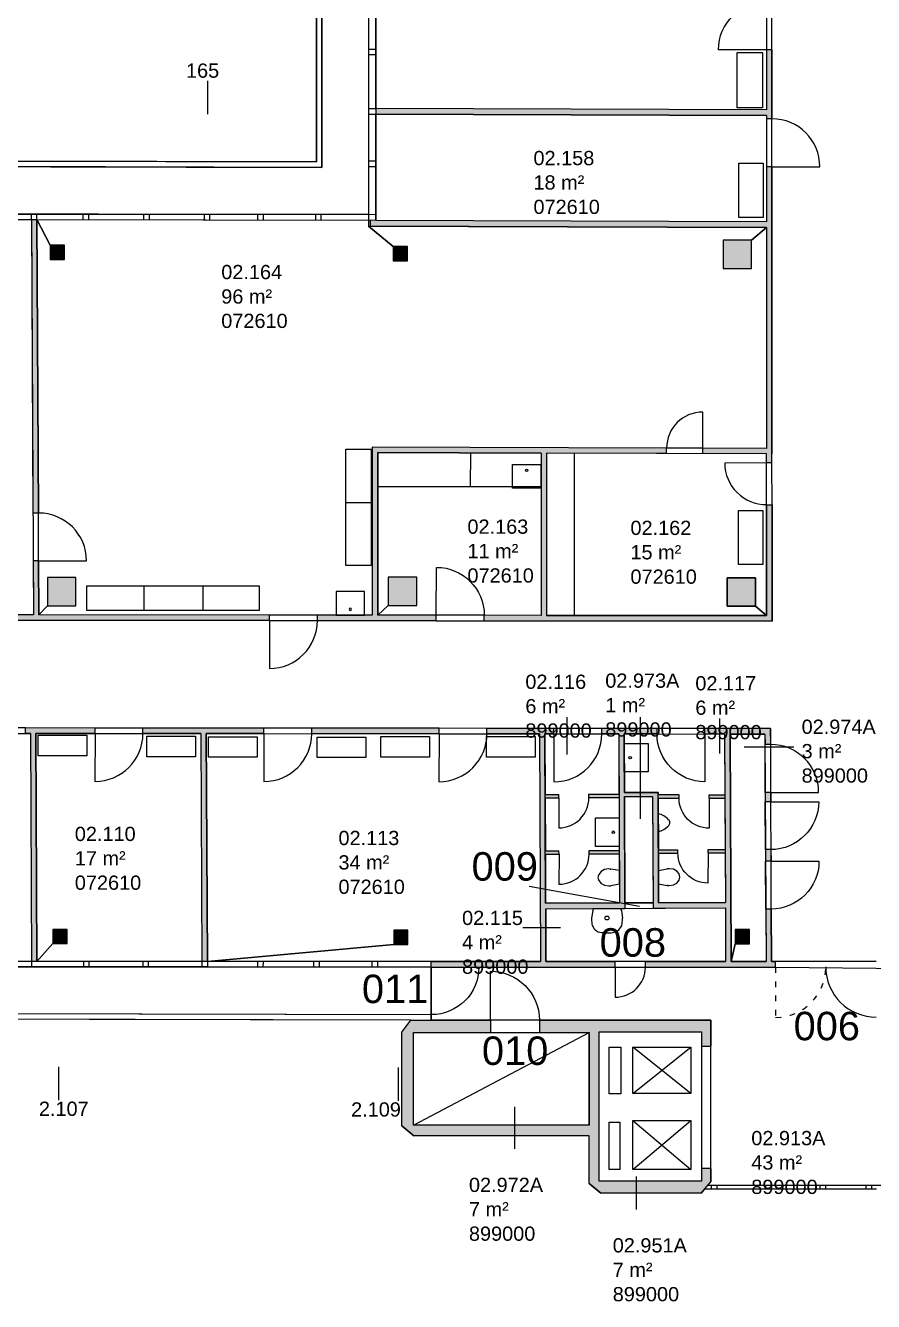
# Model space of a CAD drawing. Header units: metres. Extents: x -1 to 148, y -1 to 108.
# Drawn here: x 27.03 to 44.89, y -0.11 to 26.78 of the extents above; entities that cross this region are included whole.
import ezdxf

# ---------------------------------------------------------------- set-up
doc = ezdxf.new("R2010")
doc.units = ezdxf.units.M
doc.header["$MEASUREMENT"] = 0
doc.linetypes.add('ACAD_ISO03W100', pattern=[30, 12, -18])
doc.layers.get('0').update_dxf_attribs({"linetype": 'CONTINUOUS'})
for name, color, linetype in [('BEMASZUNG', 8, 'CONTINUOUS'), ('Unchanged', 8, 'CONTINUOUS'), ('Unchanged Layer Off', 2, 'CONTINUOUS')]:
    doc.layers.add(name, color=color, linetype=linetype)
doc.styles.add('ARIAL', font='arial.ttf')
doc.dimstyles.new('Meter_Bem', dxfattribs={"dimtxt": 0.35, "dimasz": 0.015, "dimexe": 0, "dimexo": 0.1, "dimgap": 0.05, "dimtad": 1, "dimzin": 0, "dimdsep": 46, "dimtxsty": 'ARIAL', "dimblk1": 'mass1', "dimblk2": 'mass2', "dimsah": 1, "dimcen": 0.125, "dimse1": 1, "dimse2": 1, "dimclrd": 256, "dimclre": 1, "dimclrt": 256, "dimazin": 0, "dimtp": 102033525.0, "dimtm": 1, "dimtfac": 1, "dimtix": 1, "dimtmove": 2, "dimatfit": 3, "dimldrblk": 'mass2', "dimfxl": 1, "dimtolj": 1, "dimtzin": 0, "dimlwd": -1, "dimarcsym": 0})

# ---------------------------------------------------------------- blocks, each defined once
blk = doc.blocks.new('Tuer')
at = {"layer": 'Unchanged'}
blk.add_line((0, 0), (0, 0.82), dxfattribs=at)
blk.add_arc((0, 0), 0.82, 90, 180, dxfattribs=at)
blk = doc.blocks.new('Ausgussbecken')
at = {"layer": 'Unchanged'}
blk.add_lwpolyline([(-0.185, 0), (0.415, 0), (0.415, -0.5), (-0.185, -0.5)], close=True, dxfattribs=at)
at = {"layer": 'Unchanged', "linetype": 'Continuous'}
blk.add_circle((0.115, -0.124), 0.0253, dxfattribs=at)
blk = doc.blocks.new('Waschbecken')
at = {"layer": 'Unchanged', "linetype": 'Continuous'}
for p, q in [((-0.294, 0), (0.294, 0)), ((-0.302, -0.041), (-0.325, -0.203)), ((0.302, -0.041), (0.325, -0.203))]:
    blk.add_line(p, q, dxfattribs=at)
blk.add_circle((0, -0.201), 0.0409, dxfattribs=at)
for centre, radius, start, end in [((-0.217, -0.036), 0.0852, 154.6521, 183.1417), ((0.217, -0.036), 0.0852, 356.8585, 25.3109), ((0.288, -0.222), 0.613, 178.1599, 188.9411), ((-0.288, -0.222), 0.613, 351.059, 1.8403), ((-0.095, -0.283), 0.226, 188.9945, 265.2303), ((0.222, 3.518), 4.039, 265.2289, 266.846), ((-0.209, 3.3), 3.821, 273.1336, 274.8472), ((0.095, -0.283), 0.226, 274.824, 351.059)]:
    blk.add_arc(centre, radius, start, end, dxfattribs=at)
blk = doc.blocks.new('WC')
at = {"layer": 'Unchanged', "linetype": 'Continuous'}
for p, q in [((-0.141, 0), (-0.176, -0.182)), ((0.141, 0), (-0.141, 0)), ((0.141, 0), (0.176, -0.182)), ((-0.176, -0.194), (-0.177, -0.226)), ((-0.177, -0.226), (-0.163, -0.315)), ((-0.176, -0.194), (-0.176, -0.182)), ((0.163, -0.315), (0.177, -0.226)), ((0.176, -0.194), (0.176, -0.182)), ((0.177, -0.226), (0.176, -0.194)), ((-0.163, -0.315), (-0.126, -0.385)), ((-0.126, -0.385), (-0.065, -0.436)), ((-0.065, -0.436), (0, -0.451)), ((0, -0.451), (0.065, -0.436)), ((0.065, -0.436), (0.126, -0.385)), ((0.126, -0.385), (0.163, -0.315))]:
    blk.add_line(p, q, dxfattribs=at)
blk = doc.blocks.new('Urinal')
at = {"layer": 'Unchanged', "linetype": 'Continuous'}
blk.add_line((-0.19, 0), (0.19, 0), dxfattribs=at)
for centre, radius, start, end in [((0.239, 0.104), 0.441, 193.5791, 227.6623), ((0, -0.164), 0.0828, 225.0232, 318.9322), ((-0.239, 0.104), 0.441, 313.1365, 346.4209)]:
    blk.add_arc(centre, radius, start, end, dxfattribs=at)
blk = doc.blocks.new('Raumstempel')
at = {"layer": 'Unchanged', "linetype": 'ByBlock', "style": 'ARIAL'}
for tag, p in [('HOERSAALNUMMER', (0, 1.029)), ('ANZAHL PLAETZE', (0, 0.514)), ('RAUMNUMMER', (0, 0)), ('FLÄCHE', (0, -0.514)), ('INSTITUTSNUMMER1', (0, -1.029)), ('INSTITUTSNUMMER2', (0, -1.543))]:
    blk.add_attdef(tag, p, '', height=0.3, dxfattribs=at)
blk = doc.blocks.new('mass1')
at = {"layer": 'Unchanged'}
for p, q in [((0, 25.5), (0, -12.75)), ((-5, -5), (5, 5)), ((-5, 0), (5, 0))]:
    blk.add_line(p, q, dxfattribs=at)
blk = doc.blocks.new('mass2')
at = {"layer": 'Unchanged'}
for p, q in [((5, 5), (-5, -5)), ((5, 0), (-5, 0)), ((0, -25.5), (0, 12.75))]:
    blk.add_line(p, q, dxfattribs=at)
blk = doc.blocks.new('*D12')
at = {"layer": 'BEMASZUNG', "transparency": 16777216}
blk.add_line((-1, 1.015), (-1, 106.295), dxfattribs=at)
at = {"layer": 'BEMASZUNG', "transparency": 16777216, "xscale": 0.015, "yscale": 0.015, "zscale": 0.015}
for name, p, rotation in [('mass2', (-1, 106.31), 90), ('mass1', (-1, 1), 270)]:
    blk.add_blockref(name, p, dxfattribs=dict(at, rotation=rotation))
at = {"layer": 'BEMASZUNG', "transparency": 16777216, "insert": (-1.229, 53.655), "char_height": 0.35, "attachment_point": 5, "rotation": 90, "style": 'ARIAL'}
blk.add_mtext('\\A1;105.31', dxfattribs=at)

msp = doc.modelspace()

# ---------------------------------------------------------------- hatches: boundary and pattern name
at = {"layer": 'Unchanged'}
h = msp.add_hatch(color=256, dxfattribs=at)
h.paths.add_polyline_path([(42.638, 24.888), (42.638, 24.818), (42.753, 24.818), (42.753, 26.269), (42.638, 26.269), (42.638, 25.003), (34.406, 25.031), (34.406, 25.031), (34.406, 24.916)])
h.paths.add_polyline_path([(34.406, 22.673), (34.406, 22.684), (34.287, 22.684), (34.287, 22.558), (42.638, 22.529), (42.638, 17.872), (41.295, 17.877), (41.295, 17.762), (42.638, 17.757), (42.639, 17.564), (42.754, 17.564), (42.753, 17.757), (42.753, 23.808), (42.638, 23.808), (42.638, 22.644)])
h = msp.add_hatch(color=256, dxfattribs=at)
h.paths.add_polyline_path([(27.306, 15.499), (27.191, 15.499), (27.196, 14.363), (25.995, 14.364), (25.995, 14.249), (32.167, 14.243), (32.167, 14.358), (27.311, 14.362)])
h.paths.add_polyline_path([(27.186, 16.509), (27.301, 16.509), (27.271, 22.693), (27.156, 22.693)])
h.paths.add_polyline_path([(20.168, 22.701), (20.053, 22.701), (20.083, 16.544), (20.198, 16.545)])
h.paths.add_polyline_path([(20.203, 15.534), (20.088, 15.534), (20.093, 14.369), (18.803, 14.37), (18.803, 14.255), (24.985, 14.249), (24.985, 14.364), (20.208, 14.369)])
for points in [[(27.85, 21.852), (27.85, 22.152), (27.55, 22.152), (27.55, 21.852)], [(35.075, 21.824), (35.075, 22.124), (34.775, 22.124), (34.775, 21.824)], [(41.726, 22.261), (41.726, 21.661), (42.326, 21.661), (42.326, 22.261)], [(38.008, 17.774), (40.535, 17.765), (40.535, 17.88), (34.334, 17.901), (34.334, 14.356), (33.177, 14.357), (33.177, 14.242), (35.683, 14.24), (35.683, 14.355), (34.449, 14.356), (34.449, 17.786), (37.893, 17.774), (37.893, 14.353), (36.693, 14.354), (36.693, 14.239), (42.757, 14.234), (42.757, 16.679), (42.642, 16.679), (42.642, 14.349), (38.008, 14.353)], [(27.489, 15.152), (27.489, 14.552), (28.089, 14.552), (28.089, 15.152)], [(34.67, 15.159), (34.67, 14.559), (35.27, 14.559), (35.27, 15.159)], [(41.808, 15.145), (41.808, 14.545), (42.408, 14.545), (42.408, 15.145)], [(41.871, 11.852), (42.607, 11.852), (42.608, 11.632), (42.723, 11.632), (42.721, 11.966), (41.343, 11.968), (41.343, 11.853), (41.756, 11.852), (41.762, 10.572), (41.432, 10.572), (41.432, 10.502), (41.763, 10.502), (41.768, 9.417), (41.407, 9.416), (41.407, 9.346), (41.768, 9.347), (41.773, 8.303), (40.366, 8.296), (40.361, 9.341), (40.772, 9.343), (40.772, 9.413), (40.361, 9.411), (40.355, 10.502), (40.797, 10.502), (40.797, 10.572), (40.355, 10.57), (40.355, 10.62), (39.646, 10.617), (39.64, 11.854), (40.333, 11.854), (40.333, 11.969), (39.17, 11.97), (39.17, 11.855), (39.525, 11.854), (39.531, 10.586), (38.897, 10.583), (38.897, 10.513), (39.532, 10.516), (39.537, 9.399), (38.902, 9.396), (38.903, 9.326), (39.537, 9.329), (39.542, 8.292), (37.987, 8.285), (37.982, 9.322), (38.268, 9.323), (38.267, 9.393), (37.982, 9.392), (37.977, 10.509), (38.262, 10.51), (38.262, 10.58), (37.976, 10.579), (37.97, 11.856), (38.16, 11.855), (38.16, 11.97), (36.75, 11.972), (36.75, 11.857), (37.855, 11.856), (37.878, 7.056), (35.578, 7.056), (35.578, 6.941), (39.453, 6.941), (39.453, 7.056), (37.993, 7.056), (37.988, 8.17), (39.658, 8.178), (39.647, 10.535), (40.24, 10.538), (40.252, 8.181), (41.774, 8.188), (41.779, 7.056), (40.088, 7.056), (40.088, 6.941), (42.828, 6.941), (42.828, 7.056), (42.745, 7.056), (42.739, 8.164), (42.624, 8.163), (42.63, 7.056), (41.894, 7.056)], [(27.906, 7.435), (27.906, 7.735), (27.606, 7.735), (27.606, 7.435)], [(35.085, 7.42), (35.085, 7.72), (34.785, 7.72), (34.785, 7.42)], [(42.278, 7.432), (42.278, 7.732), (41.978, 7.732), (41.978, 7.432)], [(41.466, 2.416), (41.269, 2.429), (39.111, 2.429), (39.111, 3.611), (38.902, 3.611), (35.2, 3.611), (35.2, 5.561), (35.574, 5.561), (35.574, 5.825), (35.149, 5.826), (34.956, 5.567), (34.956, 3.597), (35.207, 3.388), (38.902, 3.388), (38.902, 2.381), (39.151, 2.18), (41.26, 2.18)]]:
    msp.add_hatch(color=256, dxfattribs=at).paths.add_polyline_path(points)
h = msp.add_hatch(color=256, dxfattribs=at)
h.paths.add_polyline_path([(30.838, 11.862), (32.05, 11.861), (32.05, 11.976), (29.503, 11.978), (29.503, 11.863), (30.723, 11.862), (30.746, 7.059), (30.861, 7.059)])
h.paths.add_polyline_path([(27.247, 11.865), (28.493, 11.864), (28.493, 11.979), (27.029, 11.98), (27.029, 11.865), (27.132, 11.865), (27.155, 7.062), (27.27, 7.061)])
h.paths.add_polyline_path([(35.74, 11.973), (33.06, 11.975), (33.06, 11.86), (35.74, 11.858)])
h = msp.add_hatch(color=256, dxfattribs=at)
h.paths.add_polyline_path([(42.728, 10.622), (42.613, 10.622), (42.614, 10.426), (42.729, 10.427)])
h.paths.add_polyline_path([(42.733, 9.417), (42.618, 9.416), (42.62, 9.173), (42.735, 9.174)])
h = msp.add_hatch(color=256, dxfattribs=at)
h.paths.add_polyline_path([(41.466, 5.825), (38.902, 5.825), (37.855, 5.825), (37.855, 5.561), (38.902, 5.561), (38.902, 3.611), (39.111, 3.611), (39.111, 5.575), (41.269, 5.575), (41.269, 5.274), (41.466, 5.274)])
h.paths.add_polyline_path([(36.827, 5.825), (35.574, 5.825), (35.574, 5.561), (36.827, 5.561)])
h.paths.add_polyline_path([(41.466, 2.7), (41.269, 2.7), (41.269, 2.429), (41.466, 2.416)])

# ---------------------------------------------------------------- linework, layer by layer
for p, q in [((33.158, 52.429), (33.158, 23.909)), ((33.273, 52.314), (33.273, 23.794)), ((34.256, 29.731), (34.256, 24.917)), ((34.406, 29.731), (34.406, 24.916)), ((34.256, 26.287), (34.406, 26.287)), ((34.256, 26.172), (34.406, 26.172)), ((42.753, 26.269), (42.638, 26.269)), ((42.638, 26.269), (42.638, 25.003)), ((42.753, 26.269), (42.753, 24.818)), ((34.256, 25.031), (34.406, 25.031)), ((42.638, 25.003), (34.406, 25.031)), ((34.256, 24.917), (34.256, 22.684)), ((34.256, 24.916), (34.406, 24.916)), ((42.638, 24.888), (34.406, 24.916)), ((34.406, 24.916), (34.406, 22.684)), ((42.638, 24.888), (42.638, 24.818)), ((42.753, 24.818), (42.638, 24.818)), ((33.158, 23.909), (4.581, 23.974)), ((33.273, 23.794), (4.696, 23.858)), ((34.256, 23.928), (34.406, 23.928)), ((34.256, 23.813), (34.406, 23.813)), ((42.753, 23.808), (42.638, 23.808)), ((42.638, 23.808), (42.638, 22.644)), ((42.753, 23.808), (42.753, 17.757)), ((20.168, 22.816), (27.271, 22.808)), ((20.168, 22.701), (27.271, 22.693)), ((27.156, 22.693), (27.156, 22.808)), ((27.156, 22.693), (27.186, 16.509)), ((27.271, 22.808), (34.406, 22.799)), ((27.271, 22.693), (27.271, 22.808)), ((27.271, 22.693), (27.301, 16.509)), ((27.271, 22.693), (34.406, 22.684)), ((28.247, 22.691), (28.247, 22.806)), ((28.362, 22.691), (28.362, 22.806)), ((29.523, 22.69), (29.523, 22.805)), ((29.638, 22.69), (29.638, 22.805)), ((30.797, 22.688), (30.797, 22.803)), ((30.912, 22.688), (30.912, 22.803)), ((31.926, 22.687), (31.926, 22.802)), ((32.041, 22.687), (32.041, 22.802)), ((33.144, 22.685), (33.144, 22.8)), ((33.259, 22.685), (33.259, 22.8)), ((34.287, 22.684), (34.287, 22.558)), ((34.406, 22.684), (34.406, 22.673)), ((42.638, 22.644), (34.406, 22.673)), ((42.638, 22.529), (34.287, 22.558)), ((42.638, 22.529), (42.638, 17.872)), ((34.334, 17.901), (34.334, 14.356)), ((40.535, 17.88), (34.334, 17.901)), ((34.449, 17.786), (34.449, 14.356)), ((37.893, 17.774), (34.449, 17.786)), ((36.406, 17.067), (36.409, 17.779)), ((37.893, 17.774), (37.893, 14.353)), ((38.008, 17.774), (38.008, 14.353)), ((40.535, 17.765), (38.008, 17.774)), ((38.589, 17.772), (38.586, 14.353)), ((40.535, 17.765), (40.535, 17.88)), ((42.638, 17.872), (41.295, 17.877)), ((41.295, 17.762), (41.295, 17.877)), ((42.638, 17.757), (41.295, 17.762)), ((42.639, 17.564), (42.638, 17.757)), ((42.754, 17.564), (42.753, 17.757)), ((42.639, 17.564), (41.758, 17.563)), ((42.754, 17.564), (42.639, 17.564)), ((34.449, 17.067), (37.893, 17.067)), ((33.78, 16.729), (34.314, 16.729)), ((42.642, 16.679), (42.642, 14.349)), ((42.642, 16.679), (42.757, 16.679)), ((42.757, 16.679), (42.757, 14.234)), ((27.301, 16.509), (27.186, 16.509)), ((27.306, 15.499), (27.191, 15.499)), ((27.191, 15.499), (27.196, 14.363)), ((27.306, 15.499), (27.311, 14.362)), ((29.522, 14.979), (29.522, 14.455)), ((30.775, 14.455), (30.775, 14.979)), ((27.196, 14.363), (25.995, 14.364)), ((32.167, 14.358), (27.311, 14.362)), ((32.167, 14.243), (32.167, 14.358)), ((33.177, 14.242), (33.177, 14.357)), ((34.334, 14.356), (33.177, 14.357)), ((35.683, 14.355), (34.449, 14.356)), ((35.683, 14.24), (35.683, 14.355)), ((36.693, 14.239), (36.693, 14.354)), ((37.893, 14.353), (36.693, 14.354)), ((42.642, 14.349), (38.008, 14.353)), ((32.167, 14.243), (25.995, 14.249)), ((35.683, 14.24), (33.177, 14.242)), ((42.757, 14.234), (36.693, 14.239)), ((38.435, 12.208), (38.435, 11.424)), ((39.975, 12.208), (39.975, 10.063)), ((41.649, 12.179), (41.649, 11.439)), ((27.029, 11.865), (27.029, 11.98)), ((28.493, 11.979), (27.029, 11.98)), ((27.132, 11.865), (27.029, 11.865)), ((27.132, 11.865), (27.155, 7.062)), ((27.247, 11.865), (27.27, 7.061)), ((28.493, 11.864), (27.247, 11.865)), ((28.493, 11.864), (28.493, 11.979)), ((29.503, 11.863), (29.503, 11.978)), ((32.05, 11.976), (29.503, 11.978)), ((30.723, 11.862), (29.503, 11.863)), ((30.723, 11.862), (30.746, 7.059)), ((30.838, 11.862), (30.861, 7.059)), ((32.05, 11.861), (30.838, 11.862)), ((32.05, 11.861), (32.05, 11.976)), ((33.06, 11.86), (33.06, 11.975)), ((35.74, 11.973), (33.06, 11.975)), ((35.74, 11.858), (33.06, 11.86)), ((35.74, 11.858), (35.74, 11.973)), ((36.75, 11.857), (36.75, 11.972)), ((38.16, 11.97), (36.75, 11.972)), ((37.855, 11.856), (36.75, 11.857)), ((37.855, 11.856), (37.878, 7.056)), ((37.97, 11.856), (37.976, 10.579)), ((38.16, 11.855), (37.97, 11.856)), ((38.16, 11.855), (38.16, 11.97)), ((39.17, 11.855), (39.17, 11.97)), ((40.333, 11.969), (39.17, 11.97)), ((39.525, 11.854), (39.17, 11.855)), ((39.525, 11.854), (39.531, 10.586)), ((39.64, 11.854), (39.646, 10.617)), ((40.333, 11.854), (39.64, 11.854)), ((40.333, 11.854), (40.333, 11.969)), ((42.721, 11.966), (41.343, 11.968)), ((41.343, 11.853), (41.343, 11.968)), ((41.756, 11.852), (41.343, 11.853)), ((41.756, 11.852), (41.762, 10.572)), ((42.607, 11.852), (41.871, 11.852)), ((41.871, 11.852), (41.894, 7.056)), ((42.607, 11.852), (42.608, 11.632)), ((42.721, 11.966), (42.723, 11.632)), ((43.218, 11.576), (42.17, 11.576)), ((42.723, 11.632), (42.608, 11.632)), ((42.613, 10.622), (42.608, 11.632)), ((37.976, 10.579), (38.262, 10.58)), ((37.977, 10.509), (38.262, 10.51)), ((37.977, 10.509), (37.982, 9.392)), ((38.262, 10.51), (38.262, 10.58)), ((38.897, 10.583), (39.531, 10.586)), ((38.897, 10.513), (38.897, 10.583)), ((38.897, 10.513), (39.532, 10.516)), ((39.532, 10.516), (39.537, 9.399)), ((39.646, 10.617), (40.355, 10.62)), ((39.647, 10.535), (40.24, 10.538)), ((39.647, 10.535), (39.658, 8.178)), ((40.24, 10.538), (40.252, 8.181)), ((40.355, 10.62), (40.355, 10.57)), ((40.797, 10.572), (40.355, 10.57)), ((40.355, 10.502), (40.797, 10.502)), ((40.355, 10.502), (40.361, 9.411)), ((40.797, 10.502), (40.797, 10.572)), ((41.432, 10.572), (41.763, 10.572)), ((41.432, 10.502), (41.432, 10.572)), ((41.432, 10.502), (41.763, 10.502)), ((41.763, 10.502), (41.768, 9.417)), ((42.728, 10.622), (42.613, 10.622)), ((42.613, 10.622), (42.614, 10.426)), ((42.728, 10.622), (42.729, 10.427)), ((42.729, 10.427), (42.614, 10.426)), ((42.618, 9.416), (42.614, 10.426)), ((40.361, 9.411), (40.772, 9.413)), ((40.772, 9.343), (40.772, 9.413)), ((41.407, 9.416), (41.768, 9.417)), ((41.407, 9.346), (41.407, 9.416)), ((42.733, 9.417), (42.618, 9.416)), ((42.618, 9.416), (42.62, 9.173)), ((42.733, 9.417), (42.735, 9.174)), ((37.982, 9.392), (38.267, 9.393)), ((37.982, 9.322), (38.268, 9.323)), ((37.982, 9.322), (37.987, 8.285)), ((38.268, 9.323), (38.267, 9.393)), ((38.902, 9.396), (39.537, 9.399)), ((38.903, 9.326), (38.902, 9.396)), ((38.903, 9.326), (39.537, 9.329)), ((39.537, 9.329), (39.542, 8.292)), ((40.361, 9.341), (40.772, 9.343)), ((40.361, 9.341), (40.366, 8.296)), ((41.407, 9.346), (41.768, 9.347)), ((41.768, 9.347), (41.773, 8.303)), ((42.735, 9.174), (42.62, 9.173)), ((42.624, 8.163), (42.62, 9.173)), ((37.987, 8.285), (39.542, 8.292)), ((37.988, 8.17), (39.658, 8.178)), ((37.988, 8.17), (37.993, 7.056)), ((39.657, 8.293), (40.251, 8.296)), ((39.658, 8.178), (40.252, 8.181)), ((40.252, 8.181), (41.774, 8.188)), ((40.366, 8.296), (41.773, 8.303)), ((41.774, 8.188), (41.779, 7.056)), ((42.739, 8.164), (42.624, 8.163)), ((42.624, 8.163), (42.63, 7.056)), ((42.739, 8.164), (42.745, 7.056)), ((37.503, 7.777), (38.302, 7.777)), ((27.27, 7.061), (22.425, 7.065)), ((27.155, 7.062), (27.155, 6.947)), ((30.861, 7.059), (27.27, 7.061)), ((28.251, 7.061), (28.251, 6.946)), ((28.366, 7.061), (28.366, 6.946)), ((29.498, 7.06), (29.498, 6.945)), ((29.613, 7.06), (29.613, 6.945)), ((30.746, 7.059), (30.746, 6.944)), ((34.442, 7.056), (30.861, 7.059)), ((30.861, 7.059), (30.861, 6.944)), ((31.918, 7.058), (31.917, 6.943)), ((32.033, 7.058), (32.032, 6.943)), ((33.098, 7.057), (33.098, 6.942)), ((33.213, 7.057), (33.213, 6.942)), ((34.327, 7.057), (34.327, 6.942)), ((35.578, 7.056), (34.442, 7.056)), ((34.442, 7.056), (34.442, 6.941)), ((35.578, 6.941), (35.578, 7.056)), ((35.578, 7.056), (37.878, 7.056)), ((37.993, 7.056), (39.453, 7.056)), ((39.453, 6.941), (39.453, 7.056)), ((40.088, 6.941), (40.088, 7.056)), ((40.088, 7.056), (41.779, 7.056)), ((41.894, 7.056), (42.63, 7.056)), ((42.745, 7.056), (42.828, 7.056)), ((42.828, 6.941), (42.828, 7.056)), ((27.27, 6.946), (22.426, 6.95)), ((30.861, 6.944), (27.27, 6.946)), ((34.443, 6.941), (30.861, 6.944)), ((35.578, 6.941), (34.443, 6.941)), ((35.574, 5.938), (35.578, 6.941)), ((35.578, 6.941), (39.453, 6.941)), ((40.088, 6.941), (42.828, 6.941)), ((35.574, 5.938), (4.767, 6.003)), ((35.574, 5.938), (35.574, 5.825)), ((35.149, 5.826), (4.652, 5.888)), ((34.956, 5.567), (35.149, 5.826)), ((35.149, 5.826), (35.574, 5.825)), ((35.574, 5.825), (36.827, 5.825)), ((36.827, 5.825), (36.827, 5.561)), ((37.855, 5.825), (37.855, 5.561)), ((37.855, 5.825), (38.902, 5.825)), ((38.902, 5.825), (41.466, 5.825)), ((41.466, 5.825), (41.466, 5.274)), ((34.956, 3.597), (34.956, 5.567)), ((35.2, 3.611), (35.2, 5.561)), ((35.2, 5.561), (35.574, 5.561)), ((35.2, 3.611), (38.902, 5.561)), ((35.574, 5.561), (36.827, 5.561)), ((36.827, 5.561), (37.855, 5.561)), ((37.855, 5.561), (38.902, 5.561)), ((38.902, 3.611), (38.902, 5.561)), ((39.111, 5.575), (41.269, 5.575)), ((39.111, 3.611), (39.111, 5.575)), ((41.269, 5.575), (41.269, 5.274)), ((41.044, 4.28), (39.823, 5.255)), ((39.823, 4.28), (41.044, 5.255)), ((41.269, 5.274), (41.466, 5.274)), ((41.269, 5.274), (41.269, 2.7)), ((37.338, 3.108), (37.338, 3.996)), ((34.956, 3.597), (35.207, 3.388)), ((38.902, 3.611), (35.2, 3.611)), ((39.111, 2.429), (39.111, 3.611)), ((39.823, 3.709), (41.044, 2.674)), ((39.823, 2.674), (41.044, 3.709)), ((38.902, 3.388), (35.207, 3.388)), ((38.902, 2.381), (38.902, 3.388)), ((41.466, 2.7), (41.269, 2.7)), ((41.269, 2.7), (41.269, 2.429)), ((41.466, 2.7), (41.466, 2.416)), ((41.269, 2.429), (39.111, 2.429)), ((39.9, 1.835), (39.9, 2.531)), ((38.902, 2.381), (39.151, 2.18)), ((41.26, 2.18), (39.151, 2.18)), ((41.26, 2.18), (41.466, 2.416)), ((44.959, 2.263), (41.333, 2.263)), ((44.906, 2.339), (41.399, 2.339)), ((41.483, 2.263), (41.483, 2.339)), ((41.598, 2.263), (41.598, 2.339)), ((42.627, 2.263), (42.627, 2.339)), ((42.742, 2.263), (42.742, 2.339)), ((43.771, 2.263), (43.771, 2.339)), ((43.886, 2.263), (43.886, 2.339)), ((44.741, 2.263), (44.741, 2.339)), ((44.856, 2.263), (44.856, 2.339))]:
    msp.add_line(p, q, dxfattribs=at)
at = {"layer": 'Unchanged', "linetype": 'ACAD_ISO03W100', "ltscale": 0.01}
msp.add_line((42.828, 6.941), (42.831, 5.881), dxfattribs=at)
at = {"layer": 'Unchanged'}
for points in [[(42.019, 26.216), (42.554, 26.216), (42.554, 25.045), (42.019, 25.045)], [(42.566, 22.736), (42.053, 22.736), (42.053, 23.88), (42.566, 23.88)], [(27.55, 21.852), (27.85, 21.852), (27.85, 22.152), (27.55, 22.152)], [(34.775, 21.824), (35.075, 21.824), (35.075, 22.124), (34.775, 22.124)], [(41.726, 21.661), (42.326, 21.661), (42.326, 22.261), (41.726, 22.261)], [(34.314, 15.404), (33.78, 15.404), (33.78, 17.857), (34.314, 17.857)], [(42.562, 15.426), (42.05, 15.426), (42.05, 16.565), (42.562, 16.565)], [(27.489, 14.552), (28.089, 14.552), (28.089, 15.152), (27.489, 15.152)], [(34.67, 14.559), (35.27, 14.559), (35.27, 15.159), (34.67, 15.159)], [(41.808, 14.545), (42.408, 14.545), (42.408, 15.145), (41.808, 15.145)], [(31.948, 14.455), (28.318, 14.455), (28.318, 14.979), (31.948, 14.979)], [(28.322, 11.395), (27.297, 11.395), (27.297, 11.827), (28.322, 11.827)], [(30.609, 11.373), (29.584, 11.373), (29.584, 11.805), (30.609, 11.805)], [(31.91, 11.362), (30.884, 11.362), (30.884, 11.794), (31.91, 11.794)], [(34.199, 11.358), (33.174, 11.358), (33.174, 11.789), (34.199, 11.789)], [(35.539, 11.368), (34.514, 11.368), (34.514, 11.8), (35.539, 11.8)], [(37.764, 11.368), (36.738, 11.368), (36.738, 11.8), (37.764, 11.8)], [(27.606, 7.435), (27.906, 7.435), (27.906, 7.735), (27.606, 7.735)], [(34.785, 7.42), (35.085, 7.42), (35.085, 7.72), (34.785, 7.72)], [(41.978, 7.432), (42.278, 7.432), (42.278, 7.732), (41.978, 7.732)], [(39.572, 4.27), (39.322, 4.27), (39.322, 5.255), (39.572, 5.255)], [(39.823, 5.255), (41.044, 5.255), (41.044, 4.28), (39.823, 4.28)], [(39.547, 2.679), (39.327, 2.679), (39.327, 3.674), (39.547, 3.674)], [(41.044, 2.674), (39.823, 2.674), (39.823, 3.709), (41.044, 3.709)]]:
    msp.add_lwpolyline(points, close=True, dxfattribs=at)
for centre, radius, start, end in [((42.639, 17.567), 0.881, 180.2315, 270.2315), ((44.947, 6.948), 1.06, 180.1993, 270.1993)]:
    msp.add_arc(centre, radius, start, end, dxfattribs=at)
at = {"layer": 'Unchanged', "linetype": 'ACAD_ISO03W100', "ltscale": 0.01}
msp.add_arc((42.828, 6.941), 1.06, 270.1993, 0.1993, dxfattribs=at)
at = {"layer": 'Unchanged Layer Off', "ltscale": 0.025}
for p, q in [((30.863, 25.614), (30.863, 24.914)), ((27.731, 4.14), (27.731, 4.84)), ((34.886, 4.125), (34.886, 4.825))]:
    msp.add_line(p, q, dxfattribs=at)
at = {"layer": 'Unchanged Layer Off'}
msp.add_line((37.636, 8.65), (39.966, 8.227), dxfattribs=at)
at = {"layer": 'Unchanged Layer Off', "flags": 128}
for points in [[(4.581, 23.974), (33.158, 23.909), (33.158, 52.429)], [(25.995, 14.249), (32.167, 14.243), (33.177, 14.242), (35.683, 14.24), (36.693, 14.239), (42.757, 14.234), (42.757, 16.679), (42.754, 17.564), (42.753, 23.808), (42.753, 24.818), (42.753, 26.269), (42.753, 27.279)], [(44.947, 7.056), (42.828, 7.056), (42.745, 7.056), (42.739, 8.164), (42.735, 9.174), (42.729, 10.427), (42.728, 10.622), (42.728, 11.632), (42.721, 11.966), (41.343, 11.968), (40.333, 11.969), (39.17, 11.97), (38.16, 11.97), (36.75, 11.972), (35.74, 11.973), (33.06, 11.975), (32.05, 11.976), (29.503, 11.978), (28.493, 11.979), (27.029, 11.98), (26.019, 11.981)], [(44.959, 2.263), (41.333, 2.263), (41.26, 2.18), (39.151, 2.18), (38.902, 2.381), (38.902, 3.388), (35.207, 3.388), (34.956, 3.597), (34.956, 5.567), (35.149, 5.826), (4.652, 5.888)]]:
    msp.add_lwpolyline(points, dxfattribs=at)
for points in [[(35.633, 52.314), (35.633, 51.376), (34.256, 51.38), (34.255, 22.799), (5.766, 22.834), (5.651, 22.834), (5.651, 22.718), (5.656, 21.657), (5.657, 21.537), (4.696, 21.533), (4.696, 23.858), (33.273, 23.794), (33.273, 52.314), (35.633, 52.314)], [(34.406, 29.731), (34.752, 29.391), (34.752, 29.091), (35.052, 29.091), (35.052, 29.391), (34.752, 29.391), (34.406, 29.731), (42.638, 29.702), (42.341, 29.473), (41.741, 29.473), (41.741, 28.873), (42.341, 28.873), (42.341, 29.473), (42.638, 29.702), (42.638, 25.003), (34.406, 25.031)], [(34.406, 24.916), (42.638, 24.888), (42.638, 22.644), (34.406, 22.673)], [(20.168, 22.701), (20.547, 22.136), (20.547, 21.836), (20.847, 21.836), (20.847, 22.136), (20.547, 22.136), (20.168, 22.701), (27.156, 22.693), (27.196, 14.363), (20.208, 14.369), (20.402, 14.552), (21.002, 14.552), (21.002, 15.152), (20.402, 15.152), (20.402, 14.552), (20.208, 14.369), (20.168, 22.701)], [(27.271, 22.693), (27.55, 22.152), (27.55, 21.852), (27.85, 21.852), (27.85, 22.152), (27.55, 22.152), (27.271, 22.693), (34.255, 22.684), (34.255, 22.558), (34.775, 22.124), (34.775, 21.824), (35.075, 21.824), (35.075, 22.124), (34.775, 22.124), (34.255, 22.558), (42.638, 22.529), (42.326, 22.261), (41.726, 22.261), (41.726, 21.661), (42.326, 21.661), (42.326, 22.261), (42.638, 22.529), (42.638, 17.872), (41.295, 17.876), (40.535, 17.88), (34.334, 17.901), (34.334, 14.356), (33.177, 14.357), (32.167, 14.358), (27.311, 14.362), (27.489, 14.552), (28.089, 14.552), (28.089, 15.152), (27.489, 15.152), (27.489, 14.552), (27.311, 14.362), (27.306, 15.499), (27.301, 16.509), (27.271, 22.693)], [(34.449, 17.786), (37.893, 17.774), (37.893, 14.353), (36.693, 14.354), (35.683, 14.355), (34.449, 14.356), (34.67, 14.559), (35.27, 14.559), (35.27, 15.159), (34.67, 15.159), (34.67, 14.559), (34.449, 14.356), (34.449, 17.786)], [(42.638, 17.757), (38.008, 17.774), (38.008, 14.353), (42.642, 14.349), (42.408, 14.545), (41.808, 14.545), (41.808, 15.145), (42.408, 15.145), (42.408, 14.545), (42.642, 14.349)], [(22.402, 11.869), (26.019, 11.866), (27.029, 11.865), (27.132, 11.865), (27.155, 7.062), (22.425, 7.065), (22.413, 9.504), (22.413, 10.454)], [(27.247, 11.865), (30.723, 11.862), (30.746, 7.059), (27.27, 7.061), (27.606, 7.435), (27.906, 7.435), (27.906, 7.735), (27.606, 7.735), (27.606, 7.435), (27.27, 7.061)], [(30.838, 11.862), (35.74, 11.858), (36.75, 11.857), (37.855, 11.856), (37.878, 7.056), (30.861, 7.059), (34.785, 7.42), (35.085, 7.42), (35.085, 7.72), (34.785, 7.72), (34.785, 7.42), (30.861, 7.059)], [(37.97, 11.856), (39.525, 11.854), (39.542, 8.292), (37.987, 8.285), (37.97, 11.856)], [(39.64, 11.854), (41.756, 11.852), (41.773, 8.303), (40.366, 8.296), (40.355, 10.62), (39.646, 10.617), (39.64, 11.854)], [(41.871, 11.852), (42.607, 11.852), (42.63, 7.056), (41.894, 7.056), (41.978, 7.432), (42.278, 7.432), (42.278, 7.732), (41.978, 7.732), (41.978, 7.432), (41.894, 7.056), (41.871, 11.852)], [(39.647, 10.535), (40.24, 10.538), (40.251, 8.296), (39.657, 8.293), (39.647, 10.535)], [(4.767, 8.255), (5.694, 8.259), (5.7, 6.961), (35.578, 6.941), (35.574, 5.938), (4.767, 6.003), (4.767, 8.255)], [(37.988, 8.17), (41.774, 8.188), (41.774, 7.056), (37.993, 7.056), (37.988, 8.17)], [(35.578, 6.941), (39.453, 6.941), (40.088, 6.941), (42.828, 6.941), (44.947, 6.917), (48.625, 6.905), (48.622, 5.985), (48.622, 5.87), (48.496, 5.87), (48.496, 5.56), (49.82, 5.56), (49.82, 2.339), (44.906, 2.339), (41.399, 2.339), (41.466, 2.416), (41.466, 2.7), (41.466, 5.274), (41.466, 5.825), (37.855, 5.825), (36.827, 5.825), (35.574, 5.823), (35.578, 6.941)], [(35.2, 5.561), (38.902, 5.561), (38.902, 3.611), (35.2, 3.611), (35.2, 5.561)], [(39.111, 5.575), (41.269, 5.575), (41.269, 2.429), (39.111, 2.429), (39.111, 5.575)]]:
    msp.add_lwpolyline(points, close=True, dxfattribs=at)

# ---------------------------------------------------------------- block references
for p, xscale, yscale, zscale, rotation in [((42.638, 26.269), -1.231732666875722, 1.231732666875738, 1.231732666875737, 90.00000000305931), ((42.753, 23.808), 1.231732666875722, 1.231732666875722, 1.231732666875722, 269.9999999969407), ((27.306, 15.499), 1.231732666875722, 1.231732666875722, 1.231732666875722, 270.2741823644163), ((35.683, 14.355), -1.231732666875729, 1.231732666875738, 1.231732666875737, 359.9502034098873), ((32.167, 14.243), 1.231732666875729, 1.231732666875729, 1.231732666875729, 179.9502034098872), ((28.493, 11.864), 1.231732666875729, 1.231732666875729, 1.231732666875729, 179.9502034098872), ((32.05, 11.861), 1.231732666875729, 1.231732666875729, 1.231732666875729, 179.9502034098872), ((35.74, 11.858), 1.231732666875729, 1.231732666875729, 1.231732666875729, 179.9502034098872), ((38.16, 11.855), 1.231732666875729, 1.231732666875729, 1.231732666875729, 179.9502034098872), ((41.343, 11.856), -1.23174677030439, 1.231746770304399, 1.231746770304398, 179.9502034098843), ((42.728, 10.622), 1.231732666875722, 1.231732666875722, 1.231732666875722, 269.9999999969405), ((38.262, 10.51), 0.7743902439025021, 0.7743902439025021, 0.7743902439025021, 179.9502034098872), ((41.432, 10.502), -0.7743902439025021, 0.7743902439025078, 0.774390243902507, 179.9502034098843), ((42.729, 10.427), -1.231732666875722, 1.231732666875738, 1.231732666875737, 269.9999999969405), ((38.268, 9.323), 0.7743902439025021, 0.7743902439025021, 0.7743902439025021, 179.9502034098872), ((41.407, 9.346), -0.7743902439025021, 0.7743902439025078, 0.774390243902507, 179.9502034098843), ((42.735, 9.174), -1.231732666875722, 1.231732666875738, 1.231732666875737, 269.9999999969405), ((35.578, 6.941), -1.22222886754702, 1.222228867547048, 1.222228867547047, 270), ((39.453, 6.941), 0.7743902439025021, 0.7743902439025021, 0.7743902439025021, 179.9502034098872)]:
    msp.add_blockref('Tuer', p, dxfattribs=dict(xscale=xscale, yscale=yscale, zscale=zscale, rotation=rotation))
ref = msp.add_blockref('Raumstempel', (37.73, 24.354))
ref.add_attrib('RAUMNUMMER', '02.158', (37.73, 23.84), dxfattribs={"layer": 'Unchanged', "color": 7, "height": 0.3, "style": 'ARIAL'})
ref.add_attrib('FLÄCHE_NGF', '18 m²', (37.73, 23.326), dxfattribs={"layer": 'Unchanged', "color": 7, "height": 0.3, "style": 'ARIAL'})
ref.add_attrib('NUTZER_1', '072610', (37.73, 22.812), dxfattribs={"layer": 'Unchanged', "color": 7, "height": 0.3, "style": 'ARIAL'})
ref = msp.add_blockref('Raumstempel', (31.153, 21.952))
ref.add_attrib('RAUMNUMMER', '02.164', (31.153, 21.438), dxfattribs={"layer": 'Unchanged', "color": 7, "height": 0.3, "style": 'ARIAL'})
ref.add_attrib('FLÄCHE_NGF', '96 m²', (31.153, 20.923), dxfattribs={"layer": 'Unchanged', "color": 7, "height": 0.3, "style": 'ARIAL'})
ref.add_attrib('NUTZER_1', '072610', (31.153, 20.409), dxfattribs={"layer": 'Unchanged', "color": 7, "height": 0.3, "style": 'ARIAL'})
for p, xscale, yscale, zscale in [((41.295, 17.877), 0.926827424102789, 0.926827424102789, 0.926827424102789), ((36.827, 5.825), -1.254584578922788, 1.254584578922817, 1.254584578922816)]:
    msp.add_blockref('Tuer', p, dxfattribs=dict(xscale=xscale, yscale=yscale, zscale=zscale))
msp.add_blockref('Ausgussbecken', (37.47, 17.532))
ref = msp.add_blockref('Raumstempel', (36.339, 16.587))
ref.add_attrib('RAUMNUMMER', '02.163', (36.339, 16.073), dxfattribs={"layer": 'Unchanged', "color": 7, "height": 0.3, "style": 'ARIAL'})
ref.add_attrib('FLÄCHE_NGF', '11 m²', (36.339, 15.558), dxfattribs={"layer": 'Unchanged', "color": 7, "height": 0.3, "style": 'ARIAL'})
ref.add_attrib('NUTZER_1', '072610', (36.339, 15.044), dxfattribs={"layer": 'Unchanged', "color": 7, "height": 0.3, "style": 'ARIAL'})
ref = msp.add_blockref('Raumstempel', (39.773, 16.562))
ref.add_attrib('RAUMNUMMER', '02.162', (39.773, 16.047), dxfattribs={"layer": 'Unchanged', "color": 7, "height": 0.3, "style": 'ARIAL'})
ref.add_attrib('FLÄCHE_NGF', '15 m²', (39.773, 15.533), dxfattribs={"layer": 'Unchanged', "color": 7, "height": 0.3, "style": 'ARIAL'})
ref.add_attrib('NUTZER_1', '072610', (39.773, 15.019), dxfattribs={"layer": 'Unchanged', "color": 7, "height": 0.3, "style": 'ARIAL'})
at = {"xscale": -1, "rotation": 180}
msp.add_blockref('Ausgussbecken', (33.756, 14.357), dxfattribs=at)
ref = msp.add_blockref('Raumstempel', (37.559, 13.319))
ref.add_attrib('RAUMNUMMER', '02.116', (37.559, 12.804), dxfattribs={"layer": 'Unchanged', "color": 7, "height": 0.3, "style": 'ARIAL'})
ref.add_attrib('FLÄCHE_NGF', '6 m²', (37.559, 12.29), dxfattribs={"layer": 'Unchanged', "color": 7, "height": 0.3, "style": 'ARIAL'})
ref.add_attrib('NUTZER_1', '899000', (37.559, 11.776), dxfattribs={"layer": 'Unchanged', "color": 7, "height": 0.3, "style": 'ARIAL'})
ref = msp.add_blockref('Raumstempel', (39.243, 13.342))
ref.add_attrib('RAUMNUMMER', '02.973A', (39.243, 12.828), dxfattribs={"layer": 'Unchanged', "color": 7, "height": 0.3, "style": 'ARIAL'})
ref.add_attrib('FLÄCHE_NGF', '1 m²', (39.243, 12.313), dxfattribs={"layer": 'Unchanged', "color": 7, "height": 0.3, "style": 'ARIAL'})
ref.add_attrib('NUTZER_1', '899000', (39.243, 11.799), dxfattribs={"layer": 'Unchanged', "color": 7, "height": 0.3, "style": 'ARIAL'})
ref = msp.add_blockref('Raumstempel', (41.14, 13.286))
ref.add_attrib('RAUMNUMMER', '02.117', (41.14, 12.772), dxfattribs={"layer": 'Unchanged', "color": 7, "height": 0.3, "style": 'ARIAL'})
ref.add_attrib('FLÄCHE_NGF', '6 m²', (41.14, 12.258), dxfattribs={"layer": 'Unchanged', "color": 7, "height": 0.3, "style": 'ARIAL'})
ref.add_attrib('NUTZER_1', '899000', (41.14, 11.743), dxfattribs={"layer": 'Unchanged', "color": 7, "height": 0.3, "style": 'ARIAL'})
ref = msp.add_blockref('Raumstempel', (43.379, 12.371))
ref.add_attrib('RAUMNUMMER', '02.974A', (43.379, 11.856), dxfattribs={"layer": 'Unchanged', "color": 7, "height": 0.3, "style": 'ARIAL'})
ref.add_attrib('FLÄCHE_NGF', '3 m²', (43.379, 11.342), dxfattribs={"layer": 'Unchanged', "color": 7, "height": 0.3, "style": 'ARIAL'})
ref.add_attrib('NUTZER_1', '899000', (43.379, 10.828), dxfattribs={"layer": 'Unchanged', "color": 7, "height": 0.3, "style": 'ARIAL'})
for name, p, rotation in [('Ausgussbecken', (39.643, 11.24), 90), ('Ausgussbecken', (39.535, 9.899), 270), ('Urinal', (40.358, 9.984), 90.27418236441841), ('WC', (39.54, 8.833), 270.2741823644188), ('WC', (40.363, 8.837), 90.27418236441883), ('Waschbecken', (39.28, 8.176), 359.8602319641835)]:
    msp.add_blockref(name, p, dxfattribs=dict(rotation=rotation))
ref = msp.add_blockref('Raumstempel', (28.068, 10.113))
ref.add_attrib('RAUMNUMMER', '02.110', (28.068, 9.598), dxfattribs={"layer": 'Unchanged', "color": 7, "height": 0.3, "style": 'ARIAL'})
ref.add_attrib('FLÄCHE_NGF', '17 m²', (28.068, 9.084), dxfattribs={"layer": 'Unchanged', "color": 7, "height": 0.3, "style": 'ARIAL'})
ref.add_attrib('NUTZER_1', '072610', (28.068, 8.57), dxfattribs={"layer": 'Unchanged', "color": 7, "height": 0.3, "style": 'ARIAL'})
ref = msp.add_blockref('Raumstempel', (33.622, 10.027))
ref.add_attrib('RAUMNUMMER', '02.113', (33.622, 9.512), dxfattribs={"layer": 'Unchanged', "color": 7, "height": 0.3, "style": 'ARIAL'})
ref.add_attrib('FLÄCHE_NGF', '34 m²', (33.622, 8.998), dxfattribs={"layer": 'Unchanged', "color": 7, "height": 0.3, "style": 'ARIAL'})
ref.add_attrib('NUTZER_1', '072610', (33.622, 8.484), dxfattribs={"layer": 'Unchanged', "color": 7, "height": 0.3, "style": 'ARIAL'})
ref = msp.add_blockref('Raumstempel', (36.226, 8.342))
ref.add_attrib('RAUMNUMMER', '02.115', (36.226, 7.828), dxfattribs={"layer": 'Unchanged', "color": 7, "height": 0.3, "style": 'ARIAL'})
ref.add_attrib('FLÄCHE_NGF', '4 m²', (36.226, 7.314), dxfattribs={"layer": 'Unchanged', "color": 7, "height": 0.3, "style": 'ARIAL'})
ref.add_attrib('NUTZER_1', '899000', (36.226, 6.8), dxfattribs={"layer": 'Unchanged', "color": 7, "height": 0.3, "style": 'ARIAL'})
ref = msp.add_blockref('Raumstempel', (42.319, 3.703))
ref.add_attrib('RAUMNUMMER', '02.913A', (42.319, 3.188), dxfattribs={"layer": 'Unchanged', "color": 7, "height": 0.3, "style": 'ARIAL'})
ref.add_attrib('FLÄCHE_NGF', '43 m²', (42.319, 2.674), dxfattribs={"layer": 'Unchanged', "color": 7, "height": 0.3, "style": 'ARIAL'})
ref.add_attrib('NUTZER_1', '899000', (42.319, 2.16), dxfattribs={"layer": 'Unchanged', "color": 7, "height": 0.3, "style": 'ARIAL'})
ref = msp.add_blockref('Raumstempel', (36.371, 2.717))
ref.add_attrib('RAUMNUMMER', '02.972A', (36.371, 2.202), dxfattribs={"layer": 'Unchanged', "color": 7, "height": 0.3, "style": 'ARIAL'})
ref.add_attrib('FLÄCHE_NGF', '7 m²', (36.371, 1.688), dxfattribs={"layer": 'Unchanged', "color": 7, "height": 0.3, "style": 'ARIAL'})
ref.add_attrib('NUTZER_1', '899000', (36.371, 1.174), dxfattribs={"layer": 'Unchanged', "color": 7, "height": 0.3, "style": 'ARIAL'})
ref = msp.add_blockref('Raumstempel', (39.4, 1.442))
ref.add_attrib('RAUMNUMMER', '02.951A', (39.4, 0.928), dxfattribs={"layer": 'Unchanged', "color": 7, "height": 0.3, "style": 'ARIAL'})
ref.add_attrib('FLÄCHE_NGF', '7 m²', (39.4, 0.413), dxfattribs={"layer": 'Unchanged', "color": 7, "height": 0.3, "style": 'ARIAL'})
ref.add_attrib('NUTZER_1', '899000', (39.4, -0.101), dxfattribs={"layer": 'Unchanged', "color": 7, "height": 0.3, "style": 'ARIAL'})

# ---------------------------------------------------------------- texts
at = {"layer": 'Unchanged Layer Off', "style": 'ARIAL'}
for s, p in [('009', (36.426, 8.763)), ('008', (39.124, 7.161)), ('011', (34.116, 6.182)), ('006', (43.21, 5.399)), ('010', (36.645, 4.879))]:
    msp.add_text(s, height=0.6, dxfattribs=at).set_placement(p)
at = {"layer": 'Unchanged Layer Off', "linetype": 'Continuous', "char_height": 0.3, "width": 1.4607, "attachment_point": 1, "style": 'ARIAL'}
for s, insert in [('165', (30.41, 25.983)), ('2.107', (27.311, 4.106)), ('2.109', (33.888, 4.091))]:
    msp.add_mtext(s, dxfattribs=dict(at, insert=insert))

# ---------------------------------------------------------------- dimensions: what is measured, and where the dimension line sits
at = {"layer": 'BEMASZUNG'}
dim = msp.add_linear_dim(base=(-1, 106.31), p1=(2.008, 1), p2=(35.274, 106.31), angle=90, dimstyle='Meter_Bem', dxfattribs=at)
dim.commit()
dim.dimension.update_dxf_attribs({"geometry": '*D12', "text_midpoint": (-1.229, 53.655)})

doc.saveas('drawing.dxf')
